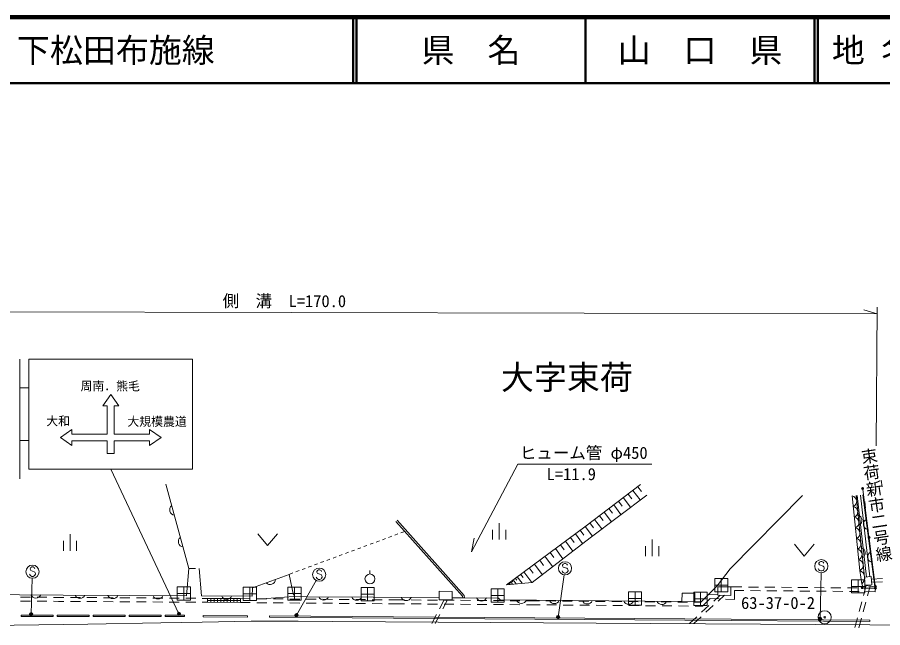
# Model space of a CAD drawing. Units: millimetres, scale not verified. Extents: x 40000 to 680000, y 20000 to 380000.
# Drawn here: x 246786 to 378088, y 287340 to 380000 of the extents above; entities that cross this region are included whole.
import ezdxf
from ezdxf.enums import TextEntityAlignment as Align

# ---------------------------------------------------------------- set-up
doc = ezdxf.new("R2010")
doc.units = ezdxf.units.MM
doc.header["$LTSCALE"] = 1000
doc.header["$PDMODE"] = 32
doc.header["$PDSIZE"] = 500
for name, color, linetype, lineweight in [('M-BGD', 7, 'Continuous', 13), ('M-BMK-ROW', 7, 'Continuous', 13), ('M-BMK-SRVR', 7, 'Continuous', 13), ('M-STR-HTXT', 7, 'Continuous', 13), ('M-STR-STRC', 7, 'Continuous', 13), ('M-TTL', 2, 'Continuous', 140), ('M-TTL-LINE', 7, 'Continuous', 50)]:
    doc.layers.add(name, color=color, linetype=linetype, lineweight=lineweight)
doc.layers.add('M-BMK-HTXT', color=7, linetype='Continuous')
doc.layers.add('M-TTL-TXT', color=7, linetype='Continuous')
doc.styles.add('@ＭＳ ゴシック', font='')
doc.styles.add('ＭＳ ゴシック', font='')
doc.styles.get('@ＭＳ ゴシック').set_extended_font_data('@MS Gothic')
doc.styles.get('ＭＳ ゴシック').set_extended_font_data('MS Gothic')

msp = doc.modelspace()

# ---------------------------------------------------------------- linework, layer by layer
at = {"layer": 'M-BGD'}
for p, q in [((269323, 309147), (272821, 296318)), ((340919, 308743), (341474, 308013)), ((377878, 309737), (378029, 308748)), ((339460, 307635), (340013, 306907)), ((340188, 308189), (341298, 306727)), ((375303, 295006), (374083, 307405)), ((375634, 295033), (374224, 307405)), ((376133, 295073), (374720, 307462)), ((375071, 307502), (376901, 293552)), ((337278, 305979), (338381, 304526)), ((338005, 306531), (338556, 305804)), ((338731, 307082), (339838, 305625)), ((375501, 305507), (375387, 306491)), ((335830, 304879), (336930, 303431)), ((336554, 305429), (337104, 304705)), ((334386, 303783), (335482, 302339)), ((335108, 304331), (335656, 303609)), ((318902, 302218), (318902, 300718)), ((319902, 303218), (319902, 300718)), ((320902, 302218), (320902, 300718)), ((332206, 302143), (332752, 301403)), ((332946, 302690), (334039, 301250)), ((333666, 303236), (334212, 302516)), ((375959, 301533), (375845, 302517)), ((254784, 301516), (254784, 299016)), ((283260, 301614), (284760, 299814)), ((284760, 299814), (286260, 301614)), ((302186, 300695), (302654, 300869)), ((303123, 301043), (303592, 301216)), ((304061, 301390), (304529, 301564)), ((304998, 301738), (305575, 301952)), ((330712, 301040), (331269, 300285)), ((331466, 301597), (332559, 300117)), ((343112, 300705), (343112, 298205)), ((253784, 300516), (253784, 299016)), ((255784, 300516), (255784, 299016)), ((298435, 299303), (298904, 299477)), ((299373, 299651), (299842, 299825)), ((300310, 299999), (300779, 300173)), ((301248, 300347), (301717, 300521)), ((329188, 299915), (329756, 299145)), ((329957, 300483), (331071, 298974)), ((342112, 299705), (342112, 298205)), ((344112, 299705), (344112, 298205)), ((364692, 299996), (366192, 298196)), ((366192, 298196), (367692, 299996)), ((294685, 297912), (295154, 298086)), ((295623, 298260), (296091, 298434)), ((296560, 298608), (297029, 298782)), ((297498, 298955), (297967, 299129)), ((326850, 298188), (328008, 296619)), ((327634, 298768), (328213, 297983)), ((328419, 299347), (329555, 297808)), ((291872, 296868), (292341, 297042)), ((292810, 297216), (293279, 297390)), ((293748, 297564), (294216, 297738)), ((325250, 297007), (326431, 295407)), ((326050, 297598), (326640, 296798)), ((272821, 296318), (273821, 296316)), ((288014, 295437), (288591, 295651)), ((289060, 295825), (289529, 295999)), ((289997, 296173), (290466, 296347)), ((290935, 296520), (291404, 296694)), ((300288, 295498), (300288, 295998)), ((323144, 295453), (323513, 294952)), ((323644, 295822), (324829, 294217)), ((324447, 296415), (325039, 295612)), ((321387, 294156), (321566, 293913)), ((321508, 294245), (321598, 294124)), ((321630, 294335), (321917, 293946)), ((321824, 294479), (321968, 294284)), ((322019, 294622), (322480, 293998)), ((322331, 294853), (322561, 294541)), ((322643, 295083), (323382, 294082)), ((376370, 294729), (378035, 294808)), ((376410, 294230), (378055, 294309)), ((321186, 294007), (321275, 293886)), ((321286, 294081), (321331, 294021)), ((354985, 293520), (354985, 293535)), ((354985, 293535), (356730, 293520)), ((355601, 291642), (355590, 292990)), ((355590, 292990), (357030, 292977)), ((357730, 293511), (359230, 293498)), ((358030, 292969), (359530, 292956)), ((360230, 293490), (361730, 293477)), ((360530, 292947), (362030, 292935)), ((362729, 293469), (364229, 293456)), ((363029, 292926), (364529, 292913)), ((365229, 293447), (366729, 293434)), ((365529, 292905), (367029, 292892)), ((367729, 293426), (369229, 293413)), ((368029, 292883), (369529, 292870)), ((370229, 293404), (371729, 293392)), ((370529, 292862), (372029, 292849)), ((372729, 293383), (374229, 293370)), ((373029, 292840), (374529, 292828)), ((375603, 293802), (375170, 292217)), ((375229, 293362), (376973, 293347)), ((376901, 293552), (375514, 293762)), ((375529, 292819), (376969, 292807)), ((376238, 293853), (375778, 292164)), ((376969, 292807), (376973, 293347)), ((248781, 291974), (247281, 291986)), ((251280, 291954), (249780, 291966)), ((253064, 291940), (252280, 291946)), ((253856, 291934), (253064, 291940)), ((256356, 291918), (254856, 291928)), ((258856, 291901), (257356, 291911)), ((261355, 291885), (259856, 291895)), ((263855, 291869), (262355, 291878)), ((266355, 291852), (264855, 291862)), ((268855, 291836), (267355, 291846)), ((271355, 291819), (269855, 291829)), ((273855, 291803), (272355, 291813)), ((275646, 291791), (274855, 291796)), ((280657, 291454), (275645, 291491)), ((280659, 291754), (275647, 291791)), ((276143, 291187), (276147, 291787)), ((276642, 291184), (276647, 291784)), ((277142, 291180), (277147, 291780)), ((277642, 291176), (277647, 291776)), ((278142, 291173), (278147, 291773)), ((278642, 291169), (278647, 291769)), ((279142, 291165), (279147, 291765)), ((279642, 291162), (279647, 291762)), ((280142, 291158), (280147, 291758)), ((280654, 291154), (280659, 291754)), ((282133, 291743), (280659, 291754)), ((284633, 291723), (283133, 291735)), ((287133, 291703), (285633, 291715)), ((289633, 291683), (288133, 291695)), ((292133, 291663), (290633, 291675)), ((294633, 291643), (293133, 291655)), ((297133, 291623), (295633, 291635)), ((299632, 291603), (298132, 291615)), ((302132, 291583), (300632, 291595)), ((304606, 291563), (303132, 291575)), ((305545, 291556), (304606, 291563)), ((308045, 291538), (306545, 291549)), ((310545, 291520), (309045, 291531)), ((311536, 291575), (310838, 290220)), ((312039, 291569), (311342, 290215)), ((313045, 291502), (311545, 291513)), ((315545, 291484), (314045, 291495)), ((350509, 291208), (351668, 292370)), ((350757, 290606), (351909, 291762)), ((351668, 292370), (353071, 292325)), ((351909, 291762), (353256, 291718)), ((352462, 291375), (353449, 292279)), ((353119, 291367), (354103, 292268)), ((354255, 291686), (355601, 291642)), ((248776, 291374), (247276, 291386)), ((251276, 291354), (249776, 291366)), ((253060, 291340), (252276, 291346)), ((253851, 291334), (253060, 291340)), ((256351, 291318), (254851, 291328)), ((258851, 291302), (257351, 291311)), ((261351, 291285), (259851, 291295)), ((263851, 291269), (262351, 291278)), ((266351, 291252), (264851, 291262)), ((268851, 291236), (267351, 291246)), ((271351, 291219), (269851, 291229)), ((273851, 291203), (272351, 291213)), ((275643, 291191), (274851, 291196)), ((282128, 291143), (280654, 291154)), ((284628, 291123), (283128, 291135)), ((287128, 291103), (285628, 291115)), ((289628, 291083), (288128, 291095)), ((292128, 291063), (290628, 291075)), ((294628, 291043), (293128, 291055)), ((297128, 291023), (295628, 291035)), ((299628, 291003), (298128, 291015)), ((302128, 290983), (300628, 290995)), ((304601, 290963), (303128, 290975)), ((305541, 290956), (304601, 290963)), ((308041, 290938), (306541, 290949)), ((310540, 290920), (309041, 290931)), ((313040, 290902), (311540, 290913)), ((315540, 290884), (314040, 290895)), ((318040, 290866), (316540, 290877)), ((318045, 291466), (316545, 291477)), ((320540, 290848), (319040, 290859)), ((320545, 291448), (319045, 291459)), ((323040, 290831), (321540, 290841)), ((323045, 291430), (321545, 291441)), ((324979, 290817), (324040, 290823)), ((324984, 291417), (324045, 291423)), ((326118, 290807), (324979, 290817)), ((325997, 291408), (324984, 291417)), ((328497, 291388), (326997, 291400)), ((328618, 290787), (327118, 290799)), ((330997, 291367), (329497, 291380)), ((331118, 290766), (329618, 290779)), ((333497, 291347), (331997, 291359)), ((333618, 290746), (332118, 290758)), ((335997, 291327), (334497, 291339)), ((336118, 290725), (334618, 290738)), ((338497, 291306), (336997, 291318)), ((338618, 290705), (337118, 290717)), ((340997, 291286), (339497, 291298)), ((341118, 290685), (339618, 290697)), ((343497, 291265), (341997, 291277)), ((343618, 290664), (342118, 290676)), ((345996, 291245), (344496, 291257)), ((346118, 290644), (344618, 290656)), ((348496, 291224), (346996, 291237)), ((348618, 290623), (347118, 290636)), ((350509, 291208), (349496, 291216)), ((350757, 290606), (349618, 290615)), ((350618, 289687), (351724, 290700)), ((351275, 289679), (352381, 290691)), ((374907, 291252), (374513, 289805)), ((375515, 291199), (375120, 289752)), ((247359, 289225), (252215, 289230)), ((247359, 289025), (247359, 289225)), ((252827, 289230), (257678, 289232)), ((252827, 289030), (252827, 289230)), ((258283, 289230), (263149, 289231)), ((258283, 289030), (258283, 289230)), ((263753, 289225), (268611, 289232)), ((263754, 289025), (263753, 289225)), ((269218, 289229), (272160, 289230)), ((269218, 289029), (269218, 289229)), ((275000, 289005), (275002, 289205)), ((275002, 289205), (281692, 289140)), ((285071, 288923), (285073, 289123)), ((310381, 289331), (309695, 287997)), ((310885, 289326), (310198, 287992)), ((348774, 287999), (349880, 289012)), ((349431, 287991), (350537, 289003)), ((374250, 288840), (373856, 287393)), ((374857, 288787), (374463, 287340))]:
    msp.add_line(p, q, dxfattribs=at)
for points in [[(320985, 293859), (332887, 302646), (341364, 309081)], [(342298, 307481), (333711, 301002), (324889, 294223), (320985, 293859)], [(352953, 293672), (354929, 296269), (365940, 307409)], [(375102, 293361), (374907, 294015), (374604, 296030), (373466, 307341)], [(314381, 291876), (314341, 292136), (304216, 303474)], [(314633, 291883), (314577, 292247), (304403, 303641)], [(240421, 292393), (253766, 292300), (263819, 292230), (272441, 292163), (272821, 296318)], [(274392, 296316), (274712, 292167), (282405, 292112), (282478, 293383), (288014, 295437), (288671, 292264)], [(349595, 291292), (350530, 291273), (352953, 293672)], [(280654, 291154), (275643, 291191), (275647, 291791)], [(284589, 291750), (288703, 292063), (290759, 292031), (300789, 291991), (310755, 291906)], [(312814, 291897), (314343, 291875), (314633, 291883), (319796, 291837)], [(319796, 291837), (320031, 291566), (336514, 291414), (347590, 291325)], [(247359, 289025), (252215, 289030), (252215, 289230)], [(252827, 289030), (257678, 289032), (257678, 289232)], [(258283, 289030), (263149, 289031), (263149, 289231)], [(263754, 289025), (268612, 289032), (268611, 289232)], [(269218, 289029), (272160, 289030), (272160, 289230)], [(275000, 289005), (281690, 288940), (281692, 289140)], [(285071, 288923), (310152, 288736), (348076, 288462), (376152, 288283), (376154, 288483)], [(285073, 289123), (310154, 288936), (348078, 288662), (376154, 288483)]]:
    msp.add_lwpolyline(points, dxfattribs=at)
for points in [[(376341, 295089), (376439, 293869), (375402, 293786), (375303, 295006)], [(310800, 291583), (310814, 292880), (312789, 292858), (312775, 291561)], [(353070, 292286), (353093, 293554), (355046, 293519), (355023, 292251)], [(347636, 291314), (347651, 292600), (349609, 292578), (349595, 291292)]]:
    msp.add_lwpolyline(points, close=True, dxfattribs=at)
msp.add_circle((300288, 294748), 750, dxfattribs=at)
for centre, radius, start, end in [((373299, 306508), 849, 292.82334, 78.67086), ((270716, 305227), 812, 127.87012, 262.63039), ((373462, 304892), 849, 292.82334, 78.67086), ((373624, 303276), 849, 292.82334, 78.67086), ((374137, 303663), 812, 298.24281, 73.00308), ((375971, 303046), 812, 120.09451, 254.85478), ((373787, 301660), 849, 292.82334, 78.67086), ((272031, 300403), 812, 127.87012, 262.63039), ((373950, 300044), 849, 292.82334, 78.67086), ((374627, 298687), 812, 298.24281, 73.00308), ((374112, 298429), 849, 292.82334, 78.67086), ((376621, 298089), 812, 120.09451, 254.85478), ((374275, 296813), 849, 292.82334, 78.67086), ((374198, 294939), 1165, 307.55489, 69.55374), ((285137, 294703), 812, 222.97566, 357.73593), ((249596, 292642), 812, 202.21987, 336.98014), ((256295, 292595), 812, 202.21986, 336.98013), ((261294, 292560), 812, 202.21986, 336.98013), ((268132, 292509), 812, 202.17179, 336.93206), ((278561, 292452), 812, 202.21215, 336.97242), ((293276, 292333), 812, 202.391, 337.15127), ((298276, 292313), 812, 202.391, 337.15127), ((305775, 292261), 812, 202.13156, 336.89183), ((317217, 292173), 812, 202.11646, 336.87673), ((323275, 291848), 812, 202.09253, 336.8528), ((328275, 291802), 812, 202.09253, 336.8528), ((333275, 291756), 812, 202.09253, 336.8528), ((339555, 291702), 812, 202.16088, 336.92115), ((344554, 291662), 812, 202.16088, 336.92115)]:
    msp.add_arc(centre, radius, start, end, dxfattribs=at)
at = {"layer": 'M-BMK-ROW'}
for p, q in [((352602, 292790), (352602, 294790)), ((352602, 294790), (354602, 294790)), ((353602, 294790), (353602, 292790)), ((354602, 294790), (354602, 292790)), ((373356, 292612), (373356, 294612)), ((373356, 294612), (375356, 294612)), ((374356, 294612), (374356, 292612)), ((375356, 294612), (375356, 292612)), ((271065, 291522), (271065, 293522)), ((271065, 293522), (273065, 293522)), ((272065, 293522), (272065, 291522)), ((273065, 293522), (273065, 291522)), ((281078, 291472), (281078, 293472)), ((281078, 293472), (283078, 293472)), ((282078, 293472), (282078, 291472)), ((283078, 293472), (283078, 291472)), ((287843, 291509), (287843, 293509)), ((287843, 293509), (289843, 293509)), ((288843, 293509), (288843, 291509)), ((289843, 293509), (289843, 291509)), ((298942, 291443), (298942, 293443)), ((298942, 293443), (300942, 293443)), ((299942, 293443), (299942, 291443)), ((300942, 293443), (300942, 291443)), ((318678, 291215), (318678, 293215)), ((318678, 293215), (320678, 293215)), ((319678, 293215), (319678, 291215)), ((320678, 293215), (320678, 291215)), ((352602, 293790), (354602, 293790)), ((373356, 293612), (375356, 293612)), ((271065, 292522), (273065, 292522)), ((273065, 291522), (271065, 291522)), ((281078, 292472), (283078, 292472)), ((287843, 292509), (289843, 292509)), ((289843, 291509), (287843, 291509)), ((298942, 292443), (300942, 292443)), ((318678, 292215), (320678, 292215)), ((339511, 290777), (339511, 292777)), ((339511, 292777), (341511, 292777)), ((339511, 291777), (341511, 291777)), ((340511, 292777), (340511, 290777)), ((341511, 292777), (341511, 290777)), ((349434, 290730), (349434, 292730)), ((349434, 292730), (351434, 292730)), ((349434, 291730), (351434, 291730)), ((350434, 292730), (350434, 290730)), ((351434, 292730), (351434, 290730)), ((354602, 292790), (352602, 292790)), ((375356, 292612), (373356, 292612)), ((283078, 291472), (281078, 291472)), ((300942, 291443), (298942, 291443)), ((320678, 291215), (318678, 291215)), ((341511, 290777), (339511, 290777)), ((351434, 290730), (349434, 290730))]:
    msp.add_line(p, q, dxfattribs=at)
at = {"layer": 'M-BMK-SRVR', "color": 3}
for radius in [1000, 120]:
    msp.add_circle((369284, 288918), radius, dxfattribs=at)
at = {"layer": 'M-STR-HTXT'}
for p, q in [((206487, 335348), (377233, 334975)), ((377233, 334975), (375235, 335579)), ((377108, 314966), (377240, 335975)), ((271317, 289429), (260961, 311412)), ((315712, 298878), (316116, 300927)), ((368597, 288698), (368751, 295679)), ((248877, 289389), (249054, 294845)), ((289143, 289234), (292109, 294524)), ((328833, 288953), (329752, 295366))]:
    msp.add_line(p, q, dxfattribs=at)
msp.add_lwpolyline([(315712, 298878), (322739, 312173), (343039, 312173)], dxfattribs=at)
for centre, radius in [((248877, 289389), 150), ((248877, 289389), 120), ((248877, 289389), 90), ((248877, 289389), 60), ((248877, 289389), 30), ((248877, 289389), 20), ((271317, 289429), 150), ((271317, 289429), 120), ((271317, 289429), 90), ((271317, 289429), 60), ((271317, 289429), 30), ((271317, 289429), 20), ((289143, 289234), 150), ((289143, 289234), 120), ((289143, 289234), 90), ((289143, 289234), 60), ((289143, 289234), 30), ((289143, 289234), 20), ((328833, 288953), 150), ((328833, 288953), 120), ((328833, 288953), 90), ((328833, 288953), 60), ((328833, 288953), 30), ((328833, 288953), 20), ((368597, 288698), 150), ((368597, 288698), 120), ((368597, 288698), 90), ((368597, 288698), 60), ((368597, 288698), 30), ((368597, 288698), 20)]:
    msp.add_circle(centre, radius, dxfattribs=at)
for p in [(248877, 289389), (271317, 289429), (289143, 289234), (328833, 288953), (368597, 288698)]:
    msp.add_point(p, dxfattribs=at)
at = {"layer": 'M-STR-STRC'}
for p, q in [((247155, 328079), (247155, 309945)), ((248544, 328079), (248544, 311412)), ((248544, 328079), (273378, 328079)), ((273378, 328079), (273378, 311412)), ((247155, 323738), (248544, 323738)), ((260440, 316743), (260440, 321025)), ((261482, 321025), (261482, 316743)), ((255058, 316743), (260440, 316743)), ((261482, 316743), (266864, 316743)), ((247155, 315752), (248544, 315752)), ((260440, 315702), (255058, 315702)), ((266864, 315702), (261482, 315702)), ((248544, 311412), (273378, 311412)), ((375066, 308329), (375995, 301192)), ((376033, 300895), (376962, 293758)), ((329622, 296997), (329531, 296816)), ((329531, 296816), (329531, 296725)), ((329804, 297088), (329622, 296997)), ((329986, 297088), (329804, 297088)), ((330167, 296997), (329986, 297088)), ((330258, 296816), (330167, 296997)), ((368500, 297313), (368409, 297131)), ((368409, 297131), (368409, 297041)), ((368409, 297041), (368500, 296859)), ((368682, 297404), (368500, 297313)), ((368500, 296859), (369046, 296677)), ((368864, 297404), (368682, 297404)), ((369046, 297313), (368864, 297404)), ((369136, 297131), (369046, 297313)), ((248723, 295297), (248632, 295479)), ((248814, 296479), (248723, 296297)), ((248723, 296297), (248723, 296206)), ((248723, 296206), (248814, 296024)), ((248996, 296570), (248814, 296479)), ((248814, 296024), (249359, 295842)), ((249177, 296570), (248996, 296570)), ((249359, 296479), (249177, 296570)), ((249450, 296297), (249359, 296479)), ((249359, 295842), (249450, 295752)), ((249450, 295752), (249541, 295570)), ((249541, 295479), (249450, 295297)), ((249541, 295570), (249541, 295479)), ((292326, 296033), (292235, 295851)), ((292235, 295851), (292235, 295760)), ((292235, 295760), (292326, 295578)), ((292508, 296124), (292326, 296033)), ((292326, 295578), (292871, 295396)), ((292689, 296124), (292508, 296124)), ((292871, 296033), (292689, 296124)), ((292962, 295851), (292871, 296033)), ((329531, 295816), (329440, 295997)), ((329531, 296725), (329622, 296543)), ((329622, 295725), (329531, 295816)), ((329622, 296543), (330167, 296361)), ((329804, 295634), (329622, 295725)), ((329986, 295634), (329804, 295634)), ((330167, 295725), (329986, 295634)), ((330167, 296361), (330258, 296270)), ((330258, 295816), (330167, 295725)), ((330258, 296270), (330349, 296088)), ((330349, 295997), (330258, 295816)), ((330349, 296088), (330349, 295997)), ((368409, 296131), (368318, 296313)), ((368500, 296041), (368409, 296131)), ((368682, 295950), (368500, 296041)), ((368864, 295950), (368682, 295950)), ((369046, 296041), (368864, 295950)), ((369046, 296677), (369136, 296586)), ((369136, 296131), (369046, 296041)), ((369136, 296586), (369227, 296404)), ((369227, 296313), (369136, 296131)), ((369227, 296404), (369227, 296313)), ((248814, 295206), (248723, 295297)), ((248996, 295115), (248814, 295206)), ((249177, 295115), (248996, 295115)), ((249359, 295206), (249177, 295115)), ((249450, 295297), (249359, 295206)), ((292235, 294851), (292144, 295033)), ((292326, 294760), (292235, 294851)), ((292508, 294669), (292326, 294760)), ((292689, 294669), (292508, 294669)), ((292871, 294760), (292689, 294669)), ((292871, 295396), (292962, 295305)), ((292962, 294851), (292871, 294760)), ((292962, 295305), (293053, 295124)), ((293053, 295033), (292962, 294851)), ((293053, 295124), (293053, 295033)), ((376825, 293338), (375119, 293413)), ((376120, 287763), (387207, 287692))]:
    msp.add_line(p, q, dxfattribs=at)
for points in [[(260440, 321025), (259746, 321025), (260961, 322762), (262176, 321025), (261482, 321025)], [(255058, 315702), (255058, 315007), (253322, 316223), (255058, 317438), (255058, 316743)], [(266864, 316743), (266864, 317438), (268600, 316223), (266864, 315007), (266864, 315702)], [(261482, 315702), (261482, 313803), (260440, 313803), (260440, 315702)], [(257511, 287875), (246333, 287719), (240491, 287646), (234804, 287597), (226949, 287576), (219434, 287580), (209057, 287648), (200183, 287710)], [(289384, 288340), (285633, 288335), (282261, 288315), (274826, 288201), (268560, 288085), (257511, 287875)], [(376120, 287763), (334610, 288048), (294665, 288301), (289384, 288340)]]:
    msp.add_lwpolyline(points, dxfattribs=at)
for centre, radius in [((375046, 308478), 150), ((375046, 308478), 120), ((375046, 308478), 100), ((376014, 301043), 150), ((376014, 301043), 120), ((376014, 301043), 100), ((249086, 295842), 1000), ((329895, 296361), 1000), ((368773, 296677), 1000), ((292598, 295396), 1000), ((374969, 293420), 150), ((374969, 293420), 120), ((374969, 293420), 100), ((376975, 293332), 150), ((376981, 293609), 150), ((376975, 293332), 120), ((376981, 293609), 120), ((376975, 293332), 100), ((376981, 293609), 100)]:
    msp.add_circle(centre, radius, dxfattribs=at)
at = {"layer": 'M-TTL'}
msp.add_line((680000, 380000), (40000, 380000), dxfattribs=at)
msp.add_line((680000, 380000), (40000, 380000), dxfattribs=at)
msp.add_line((680000, 380000), (40000, 380000), dxfattribs=at)
at = {"layer": 'M-TTL-LINE'}
for p, q in [((297750, 380000), (297750, 370000)), ((297750, 380000), (297750, 370000)), ((298250, 380000), (298250, 370000)), ((298250, 380000), (298250, 370000)), ((333000, 380000), (333000, 370000)), ((333000, 380000), (333000, 370000)), ((367750, 380000), (367750, 370000)), ((367750, 380000), (367750, 370000)), ((368250, 380000), (368250, 370000)), ((368250, 380000), (368250, 370000)), ((40000, 370000), (680000, 370000)), ((40000, 370000), (680000, 370000))]:
    msp.add_line(p, q, dxfattribs=at)

# ---------------------------------------------------------------- texts
at = {"layer": 'M-BMK-HTXT', "style": 'ＭＳ ゴシック'}
for s, height, p in [('大字束荷', 3666, (320170, 322406)), ('63-37-0-2', 1833, (356596, 289638))]:
    msp.add_text(s, height=height, dxfattribs=at).set_placement(p, align=Align.BOTTOM_LEFT)
at = {"layer": 'M-BMK-HTXT', "style": '@ＭＳ ゴシック'}
msp.add_text('束荷新市二号線', height=1833, rotation=278.464, dxfattribs=at).set_placement((375840, 314640), align=Align.MIDDLE_LEFT)
at = {"layer": 'M-STR-HTXT', "style": 'ＭＳ ゴシック'}
msp.add_text('側\u3000溝\u3000L=170.0', height=1833, rotation=359.85, dxfattribs=at).set_placement((287302, 335468), align=Align.BOTTOM_CENTER)
msp.add_text('ヒューム管 φ450', height=1833, dxfattribs=at).set_placement((323039, 312423), align=Align.BOTTOM_LEFT)
msp.add_text('L=11.9', height=1833, dxfattribs=at).set_placement((327100, 311574), align=Align.TOP_LEFT)
at = {"layer": 'M-STR-STRC', "style": 'ＭＳ ゴシック'}
for s, p in [('周南．熊毛', (256387, 322959)), ('大和', (251182, 317649)), ('大規模農道', (263491, 317569))]:
    msp.add_text(s, height=1320, dxfattribs=at).set_placement(p, align=Align.BOTTOM_LEFT)
at = {"layer": 'M-TTL-TXT', "style": 'ＭＳ ゴシック'}
for s, p in [('主要地方道\u3000下松田布施線', (216734, 375000)), ('主要地方道\u3000下松田布施線', (216734, 375000)), ('地 名', (370380, 375000)), ('地 名', (370380, 375000))]:
    msp.add_text(s, height=3666, dxfattribs=at).set_placement(p, align=Align.MIDDLE_LEFT)
for s, p in [('県\u3000名', (315625, 375000)), ('県\u3000名', (315625, 375000)), ('山\u3000口\u3000県', (350375, 375000)), ('山\u3000口\u3000県', (350375, 375000))]:
    msp.add_text(s, height=3666, dxfattribs=at).set_placement(p, align=Align.MIDDLE_CENTER)

doc.saveas('drawing.dxf')
